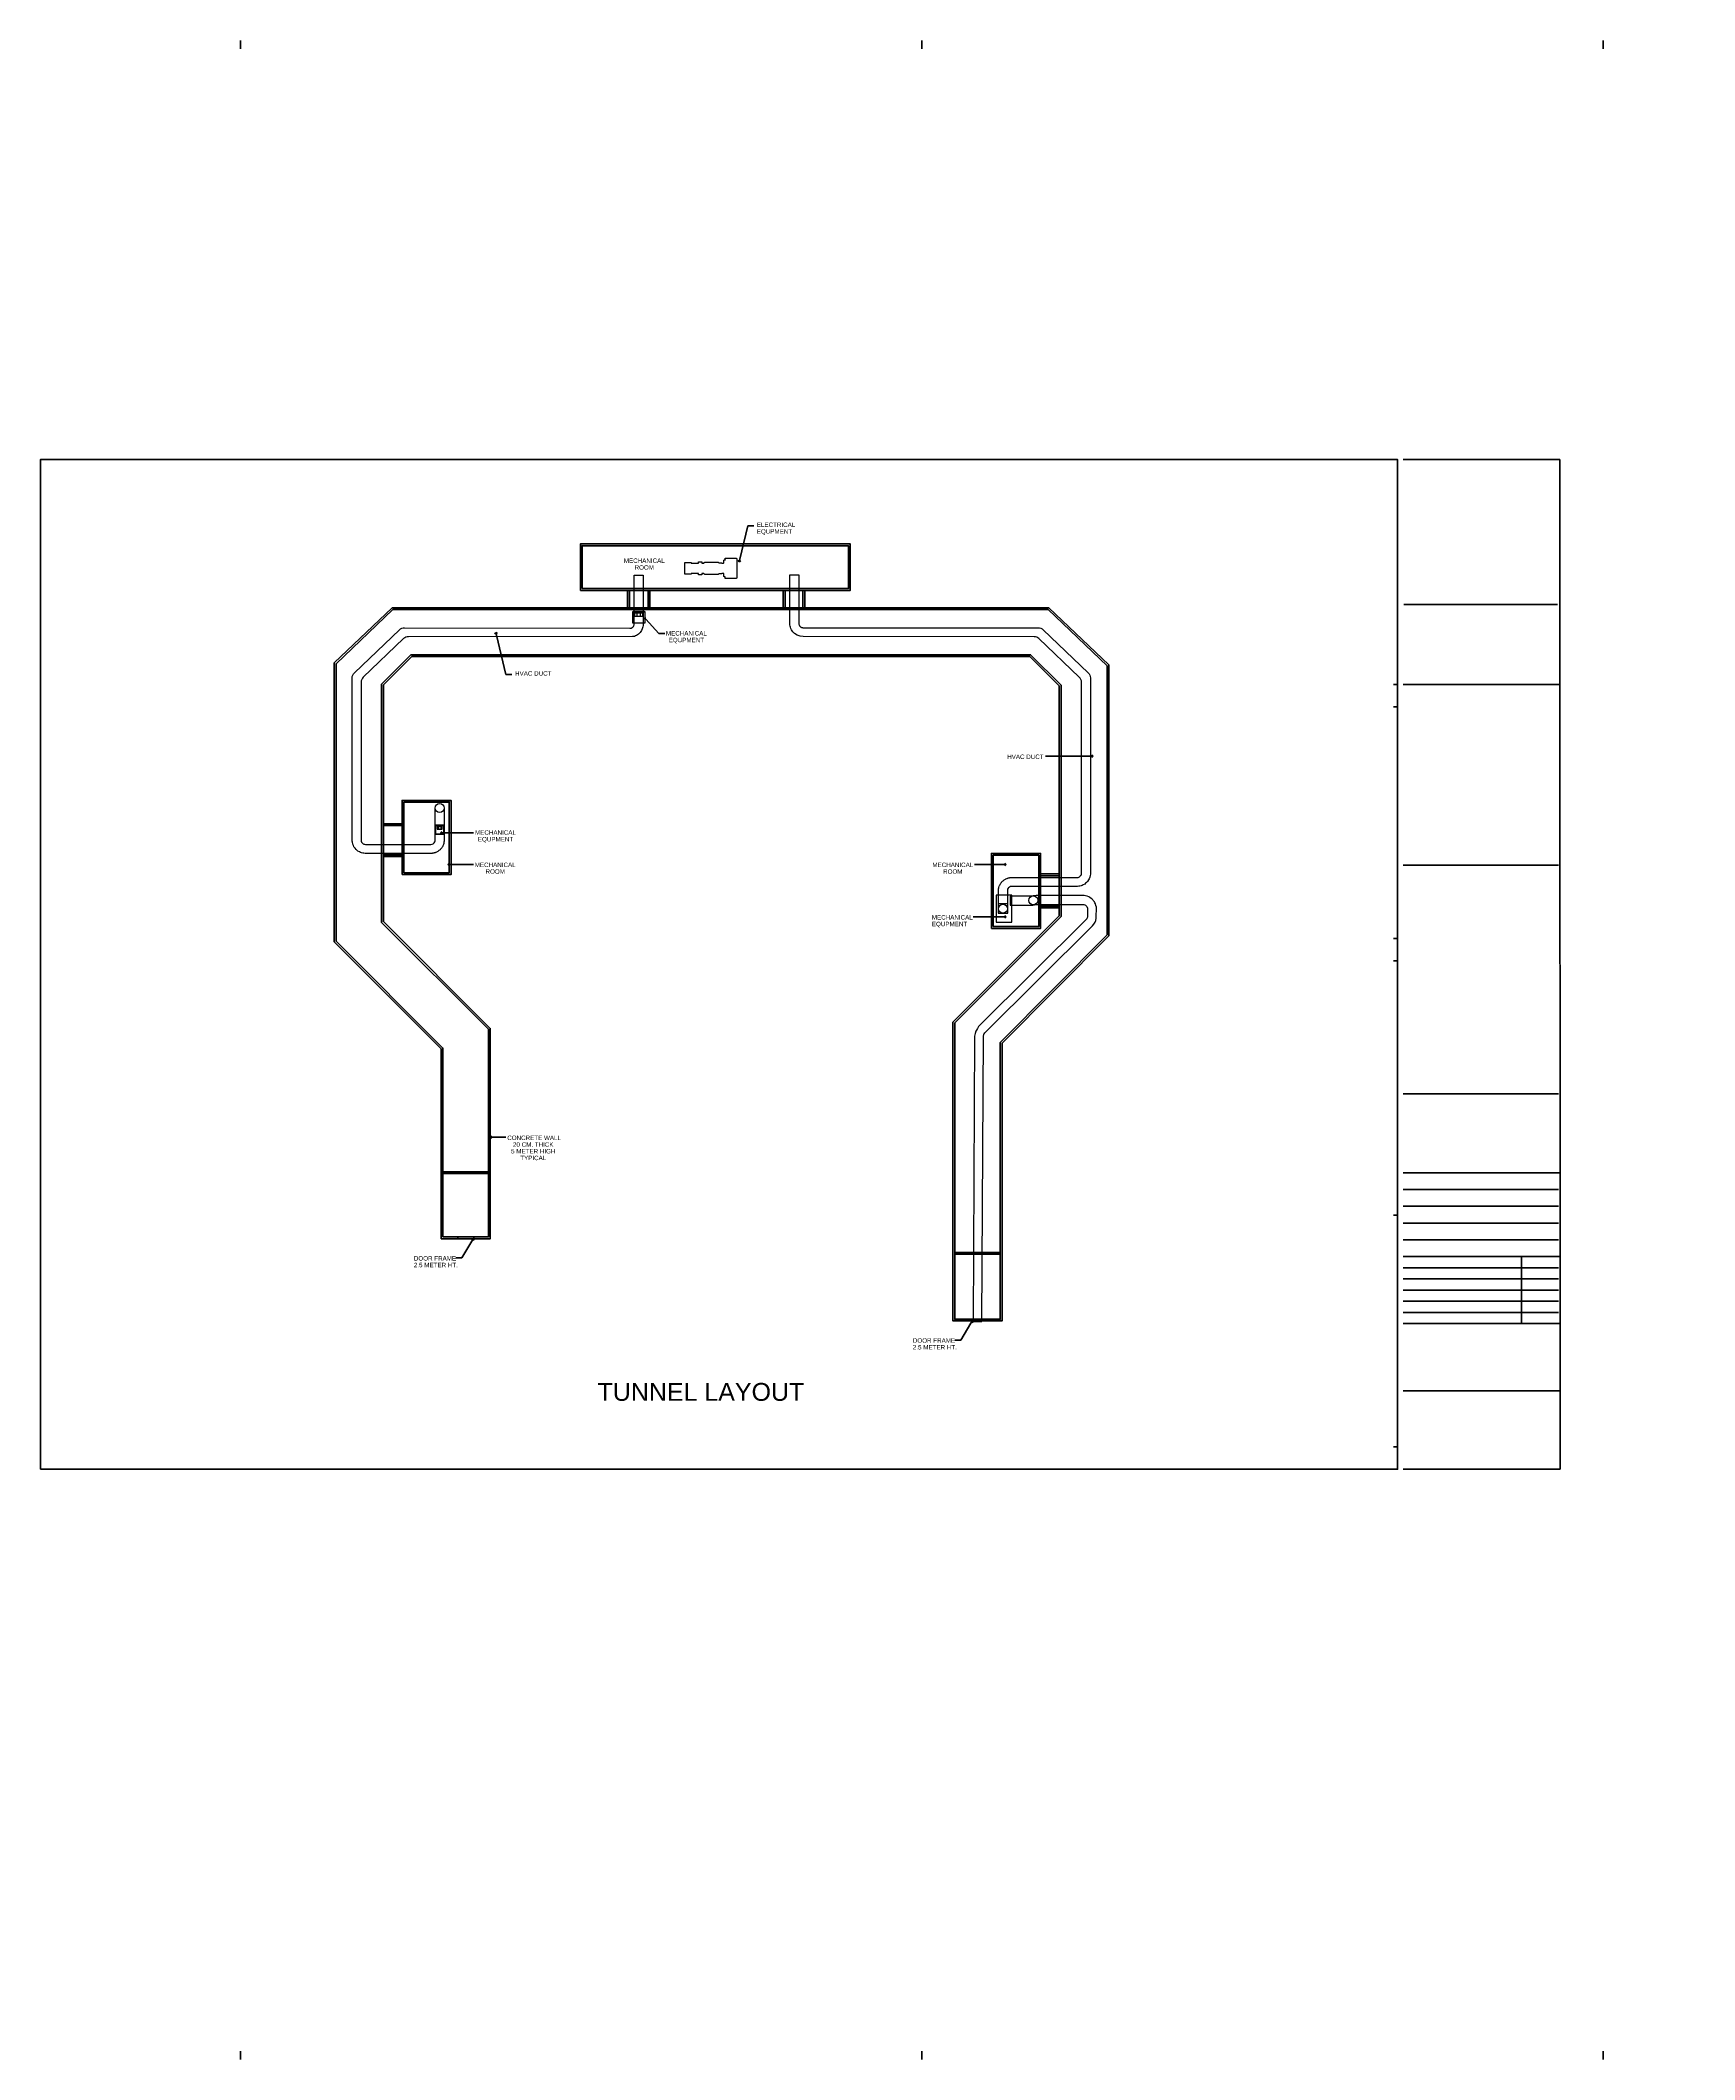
# Model space of a CAD drawing. Header units: metres. Extents: x -150801 to 1016817, y -66838 to 268038.
# Drawn here: x -20587 to 164530, y 42100 to 268038 of the extents above; entities that cross this region are included whole.
import ezdxf
from ezdxf import colors
from ezdxf.entities.mleader import LeaderData, LeaderLine
from ezdxf.enums import TextEntityAlignment as Align
from ezdxf.math import Vec2, Vec3

# ---------------------------------------------------------------- set-up
doc = ezdxf.new("R2010")
doc.units = ezdxf.units.M
for name, color, linetype in [('B036', 5, 'Continuous'), ('B042-1', 5, 'Continuous'), ('DIM', 2, 'Continuous'), ('TEXT M1', 2, 'Continuous'), ('TEXTS', 240, 'Continuous'), ('WALLS', 3, 'Continuous')]:
    doc.layers.add(name, color=color, linetype=linetype)
for name, color, linetype, lineweight in [('E-ELEC-EQPM', 1, 'Continuous', 9), ('M-EQPM', 50, 'Continuous', 9), ('M-HVAC-DUCT', 2, 'Continuous', 9)]:
    doc.layers.add(name, color=color, linetype=linetype, lineweight=lineweight)
doc.styles.get("Standard").update_dxf_attribs({"font": 'arial.ttf', "height": 300})
doc.styles.add('TEXTS', font='arial.ttf')

# ---------------------------------------------------------------- blocks, each defined once
blk = doc.blocks.new('_Open90')
at = {"color": 0, "linetype": 'ByBlock', "lineweight": -2}
for p, q in [((0, 0), (-1, 0)), ((-0.5, 0.5), (0, 0)), ((0, 0), (-0.5, -0.5))]:
    blk.add_line(p, q, dxfattribs=at)

msp = doc.modelspace()

# ---------------------------------------------------------------- linework, layer by layer
at = {"layer": 'B036'}
for p, q in [((131913, 221133, 1289530), (149461, 221133, 1289530)), ((131913, 195977, 1289530), (149461, 195977, 1289530)), ((149292, 175736, 1289530), (131913, 175736, 1289530)), ((149292, 150152, 1289530), (131913, 150152, 1289530)), ((149292, 141328, 1289530), (131913, 141328, 1289530)), ((149292, 141328, 1289530), (149487, 141328, 1289530)), ((131913, 131953, 1289530), (149487, 131953, 1289530)), ((131913, 124453, 1289530), (149487, 124453, 1289530)), ((131913, 116915, 1289530), (149487, 116915, 1289530)), ((131913, 108165, 1289530), (149487, 108165, 1289530))]:
    msp.add_line(p, q, dxfattribs=at)
at = {"layer": 'B036', "color": 2, "linetype": 'Continuous'}
for p, q in [((131913, 139453, 1289530), (149292, 139453, 1289530)), ((131913, 137578, 1289530), (149292, 137578, 1289530)), ((131913, 135703, 1289530), (149292, 135703, 1289530)), ((131913, 133828, 1289530), (149292, 133828, 1289530))]:
    msp.add_line(p, q, dxfattribs=at)
at = {"layer": 'B036', "color": 3, "linetype": 'Continuous'}
for p, q in [((145166, 131953, 1289530), (145166, 124453, 1289530)), ((131913, 130703, 1289530), (149292, 130703, 1289530))]:
    msp.add_line(p, q, dxfattribs=at)
at = {"layer": 'B036', "color": 12, "elevation": 1289530}
for points in [[(1810, 268038), (1810, 267100)], [(78060, 268038), (78060, 267100)], [(154310, 268038), (154310, 267100)], [(131288, 195977), (130819, 195977)], [(131288, 193477), (130819, 193477)], [(131288, 167540), (130819, 167540)], [(131288, 165040), (130819, 165040)], [(131288, 136602), (130819, 136602)], [(131288, 110665), (130819, 110665)], [(1810, 43038), (1810, 42100)], [(78060, 43038), (78060, 42100)], [(154310, 43038), (154310, 42100)]]:
    msp.add_lwpolyline(points, dxfattribs=at)
at = {"layer": 'B036', "elevation": 1289530}
msp.add_lwpolyline([(-20587, 108165), (-20587, 221133), (131288, 221133), (131288, 108165)], close=True, dxfattribs=at)
for points in [[(149461, 221133), (149487, 108165)], [(149204, 204930), (132005, 204930)]]:
    msp.add_lwpolyline(points, dxfattribs=at)
at = {"layer": 'B036', "color": 4, "const_width": 3}
msp.add_lwpolyline([(37325, 115072), (69480, 115072)], dxfattribs=at)
at = {"layer": 'B042-1', "color": 2, "linetype": 'Continuous'}
for p, q in [((131913, 139453, 1289530), (149292, 139453, 1289530)), ((131913, 129453, 1289530), (149292, 129453, 1289530)), ((131913, 128203, 1289530), (149292, 128203, 1289530)), ((131913, 126953, 1289530), (149292, 126953, 1289530)), ((131913, 125703, 1289530), (149292, 125703, 1289530))]:
    msp.add_line(p, q, dxfattribs=at)
at = {"layer": 'E-ELEC-EQPM', "elevation": 1289530}
msp.add_lwpolyline([(51535, 208967), (51535, 209618), (52244, 209618), (52244, 209557), (53052, 209548), (53052, 209691), (53414, 209691), (53414, 209557), (53642, 209557), (53648, 209557), (53662, 209576), (53675, 209590), (53684, 209599), (53693, 209606), (53709, 209621), (53725, 209630), (53738, 209638), (53751, 209645), (53764, 209651), (53784, 209658), (53797, 209662), (53811, 209666), (53848, 209670), (53860, 209671), (53867, 209671), (55137, 209671), (55166, 209669), (55244, 209649), (55293, 209621), (55304, 209612), (55304, 209612), (55310, 209606), (55324, 209593), (55334, 209584), (55342, 209572), (55346, 209568), (55679, 209567), (55679, 209557), (55875, 209556), (55890, 209566), (55898, 209579), (55901, 209618), (55901, 209800), (55901, 209837), (55902, 209848), (55906, 209864), (55912, 209879), (55918, 209887), (55925, 209896), (55935, 209909), (55942, 209911), (55959, 209917), (55972, 209918), (55983, 209920), (55994, 209918), (56018, 209911), (56033, 209902), (56048, 209887), (56054, 209879), (56058, 210107), (57320, 210107), (57328, 210031), (57346, 210031), (57346, 207903), (57328, 207903), (57320, 207827), (56058, 207827), (56054, 208056), (56048, 208047), (56033, 208032), (56018, 208023), (55994, 208016), (55983, 208015), (55972, 208016), (55959, 208018), (55942, 208024), (55935, 208025), (55925, 208039), (55918, 208047), (55912, 208056), (55906, 208070), (55902, 208086), (55901, 208097), (55901, 208134), (55901, 208316), (55898, 208356), (55890, 208369), (55875, 208379), (55679, 208377), (55679, 208367), (55346, 208366), (55342, 208362), (55334, 208350), (55324, 208341), (55310, 208329), (55304, 208322), (55304, 208322), (55293, 208313), (55244, 208285), (55166, 208265), (55137, 208263), (53867, 208263), (53860, 208263), (53848, 208264), (53811, 208268), (53797, 208272), (53784, 208277), (53764, 208283), (53751, 208289), (53738, 208296), (53725, 208304), (53709, 208313), (53693, 208328), (53684, 208336), (53675, 208344), (53662, 208359), (53648, 208377), (53642, 208377), (53414, 208377), (53414, 208243), (53052, 208243), (53052, 208386), (52244, 208377), (52244, 208316), (51535, 208316), (51535, 208967)], dxfattribs=at)
at = {"layer": 'M-EQPM', "elevation": 1289530}
for points in [[(45661, 202872), (47083, 202872), (47083, 204091), (45661, 204091)], [(45737, 204091), (47005, 204091), (47005, 204119), (45737, 204119)], [(45945, 203990), (46799, 203990), (46799, 203583), (45945, 203583)], [(46169, 203597), (46578, 203597), (46578, 203978), (46169, 203978)], [(23642, 179227), (24557, 179227), (24557, 180192), (23642, 180192)], [(23668, 180192), (24531, 180192), (24531, 180218), (23668, 180218)], [(23668, 179227), (24531, 179227), (24531, 179202), (23668, 179202)], [(23825, 179769), (24374, 179769), (24374, 180091), (23825, 180091)], [(23947, 179782), (24252, 179782), (24252, 180078), (23947, 180078)], [(86356, 169374), (88134, 169374), (88134, 172406), (86356, 172406)]]:
    msp.add_lwpolyline(points, close=True, dxfattribs=at)
at = {"layer": 'M-HVAC-DUCT', "elevation": 1289530}
for points in [[(24597, 182101), (24600, 178575), (24594, 178435), (24577, 178306), (24563, 178242), (24549, 178178), (24509, 178053), (24476, 177973), (24450, 177914), (24399, 177816), (24364, 177761), (24320, 177694), (24273, 177634), (24249, 177602), (24205, 177554), (24136, 177483), (24083, 177435), (24012, 177377), (23960, 177337), (23886, 177290), (23819, 177251), (23756, 177218), (23673, 177182), (23629, 177163), (23586, 177148), (23532, 177131), (23488, 177117), (23448, 177108), (23396, 177097), (23360, 177089), (23329, 177085), (23303, 177081), (23250, 177074), (23213, 177071), (23102, 177066), (15795, 177066), (15764, 177069), (15607, 177083), (15478, 177106), (15352, 177139), (15236, 177181), (15111, 177239), (14935, 177331), (14838, 177420), (14742, 177508), (14628, 177637), (14503, 177819), (14443, 177935), (14373, 178118), (14325, 178308), (14308, 178438), (14306, 178569), (14302, 196703, -0.2052379), (14550, 197282), (19602, 202097, -0.1926262), (20154, 202317), (45372, 202252), (45388, 202254), (45422, 202256), (45469, 202263), (45507, 202272), (45544, 202284), (45599, 202307), (45632, 202327), (45681, 202361), (45726, 202399), (45751, 202429), (45776, 202458), (45797, 202492), (45817, 202525), (45825, 202543), (45840, 202580), (45857, 202636), (45866, 202674), (45872, 202751), (45872, 208183), (45896, 208183), (46866, 208183)], [(46885, 208183), (46872, 207703), (46872, 207020), (46872, 205569), (46869, 202751), (46869, 202687), (46858, 202557), (46835, 202428), (46801, 202302), (46756, 202179), (46671, 202002), (46521, 201788), (46336, 201603), (46109, 201453, -0.1471909), (45668, 201320), (20611, 201317, 0.1926199), (20060, 201096), (15551, 196799, 0.2051872), (15302, 196220), (15303, 178566), (15309, 178490), (15318, 178452), (15357, 178342), (15398, 178275), (15449, 178215), (15525, 178154), (15612, 178108), (15686, 178084), (15803, 178069), (23097, 178069), (23254, 178090), (23377, 178151), (23453, 178212), (23492, 178257), (23566, 178373), (23584, 178450), (23592, 178480), (23596, 178516), (23598, 178541), (23600, 178566), (23600, 182100)], [(86624, 170910), (86621, 172862), (86627, 173002), (86644, 173132), (86658, 173195), (86672, 173259), (86712, 173384), (86745, 173464), (86771, 173523), (86822, 173621), (86857, 173676), (86902, 173743), (86948, 173803), (86972, 173835), (87016, 173884), (87085, 173954), (87138, 174002), (87209, 174060), (87261, 174100), (87335, 174147), (87402, 174186), (87465, 174219), (87548, 174256), (87592, 174274), (87636, 174289), (87690, 174306), (87733, 174320), (87773, 174329), (87826, 174340), (87861, 174348), (87893, 174352), (87918, 174356), (87971, 174363), (88008, 174366), (88056, 174368), (88096, 174370), (88114, 174371), (88121, 174371), (95419, 174371), (95535, 174386), (95609, 174411), (95696, 174456), (95772, 174518), (95823, 174577), (95864, 174644), (95903, 174755), (95912, 174793), (95918, 174869), (95919, 196220, 0.2051872), (95671, 196799), (91162, 201096, 0.1926199), (90610, 201317), (64776, 201320), (64451, 201357), (64084, 201491), (63812, 201671), (63627, 201856), (63477, 202070), (63391, 202247), (63347, 202370), (63313, 202496), (63290, 202625), (63279, 202755), (63279, 202819), (63276, 205637), (63276, 207088), (63276, 207771), (63263, 208251)], [(63282, 208251), (64251, 208251), (64276, 208251), (64276, 202819), (64282, 202742), (64291, 202704), (64308, 202648), (64323, 202611), (64330, 202593), (64351, 202560), (64371, 202526), (64397, 202497), (64422, 202467), (64467, 202429), (64515, 202395), (64549, 202375), (64603, 202352), (64640, 202340), (64679, 202331), (64726, 202324), (64760, 202322), (64776, 202320), (91067, 202317, -0.1926262), (91619, 202097), (96671, 197282, -0.2052379), (96919, 196703), (96915, 174871), (96913, 174740), (96896, 174611), (96848, 174420), (96778, 174237), (96718, 174121), (96593, 173940), (96479, 173810), (96383, 173722), (96286, 173633), (96111, 173542), (95985, 173484), (95869, 173442), (95743, 173408), (95614, 173385), (95457, 173371), (95426, 173368), (88125, 173369), (87967, 173347), (87844, 173286), (87768, 173225), (87730, 173180), (87655, 173064), (87637, 172987), (87629, 172957), (87625, 172921), (87623, 172896), (87621, 172871), (87621, 170912)]]:
    msp.add_lwpolyline(points, format="xyb", dxfattribs=at)
for points in [[(83779, 124693), (84773, 124693), (84960, 156597), (84989, 156827), (85019, 156887), (85119, 156976), (97149, 168961), (97316, 169163), (97447, 169389), (97516, 169573), (97573, 169828), (97573, 170027), (97581, 170847), (97583, 171045), (97536, 171236), (97472, 171422), (97416, 171540), (97364, 171653), (97276, 171761), (97236, 171812), (97174, 171880), (97100, 171953), (96999, 172037), (96837, 172147), (96721, 172208), (96538, 172277), (96348, 172325), (96218, 172343), (96153, 172345), (96086, 172348), (91525, 172348), (91085, 172344), (90853, 172339), (90645, 172330), (90528, 172330), (90364, 172289), (89686, 172279), (89439, 172278), (89044, 172278), (88644, 172278), (88334, 172278), (88042, 172278), (87939, 172278), (87939, 171279), (89741, 171280), (89849, 171281), (90002, 171283), (90142, 171286), (90333, 171293), (90478, 171293), (90522, 171316), (90597, 171320), (90645, 171330), (90704, 171334), (90812, 171338), (91242, 171347), (91407, 171348), (93626, 171348), (96087, 171348), (96184, 171338), (96278, 171309), (96348, 171273), (96411, 171227), (96466, 171172), (96512, 171109), (96555, 171021), (96572, 170965), (96585, 170873), (96589, 170848), (96587, 170023), (96581, 169945), (96555, 169851), (96512, 169763), (96473, 169708), (96448, 169678), (84409, 157686), (84272, 157478), (84152, 157285), (84095, 157164), (84013, 156910), (83962, 156607)], [(86610, 170365), (87677, 170365), (87677, 171431), (86610, 171431)]]:
    msp.add_lwpolyline(points, close=True, dxfattribs=at)
at = {"layer": 'M-HVAC-DUCT'}
for centre in [(24100, 182141, 1289530), (90519, 171813, 1289530), (87121, 170871, 1289530)]:
    msp.add_circle(centre, 502, dxfattribs=at)
at = {"layer": 'WALLS', "elevation": 1289530}
for points in [[(39837, 206494), (70037, 206494), (70037, 211694), (39837, 211694)], [(40037, 206694), (69837, 206694), (69837, 211494), (40037, 211494)], [(24262, 133947), (24262, 155204), (12305, 167161), (12305, 198379), (18773, 204543), (92274, 204543), (98977, 198155), (98977, 167858), (87023, 155840), (87023, 124748), (81530, 124748), (81530, 158176), (93426, 170071), (93426, 195813), (90141, 199098), (20969, 199098), (17795, 195925), (17795, 169435), (29752, 157478), (29752, 133947)], [(24462, 134147), (24462, 155287), (12505, 167244), (12505, 198294), (18853, 204343), (92194, 204343), (98777, 198069), (98777, 167941), (86823, 155923), (86823, 124948), (81730, 124948), (81730, 158093), (93626, 169989), (93626, 195896), (90224, 199298), (20886, 199298), (17595, 196007), (17595, 169352), (29552, 157395), (29552, 134147)], [(19885, 174702), (25375, 174702), (25375, 183002), (19885, 183002)], [(20085, 174902), (25175, 174902), (25175, 182802), (20085, 182802)], [(85846, 168678), (91336, 168678), (91336, 177062), (85846, 177062)], [(86046, 168878), (91136, 168878), (91136, 176862), (86046, 176862)], [(24462, 141437), (29552, 141437), (29552, 141237), (24462, 141237)], [(26117, 133947), (27917, 133947), (27917, 134147), (26117, 134147)], [(81730, 132428), (86778, 132428), (86778, 132228), (81730, 132228)], [(83363, 124948), (85163, 124948), (85163, 124748), (83363, 124748)]]:
    msp.add_lwpolyline(points, close=True, dxfattribs=at)
for points in [[(45127, 206494), (45127, 204543)], [(45327, 206494), (45327, 204543)], [(47417, 206494), (47417, 204543)], [(47617, 206494), (47617, 204543)], [(62547, 206494), (62547, 204543)], [(62747, 206494), (62747, 204543)], [(64747, 206494), (64747, 204543)], [(64947, 206494), (64947, 204543)], [(17795, 180392), (19885, 180392)], [(17795, 180192), (19885, 180192)], [(17795, 176902), (19885, 176902)], [(17795, 176702), (19885, 176702)], [(91336, 174768), (93426, 174768)], [(91336, 174568), (93426, 174568)], [(91336, 171168), (93426, 171168)], [(91336, 170968), (93426, 170968)]]:
    msp.add_lwpolyline(points, dxfattribs=at)

# ---------------------------------------------------------------- texts
at = {"layer": 'DIM', "insert": (79170, 170167, 1289530), "char_height": 500, "width": 5814.09, "attachment_point": 1, "line_spacing_factor": 0.9, "style": 'TEXTS'}
msp.add_mtext('MECHANICAL\\PEQUPMENT ', dxfattribs=at)
at = {"layer": 'TEXT M1', "line_spacing_factor": 0.9, "style": 'TEXTS'}
for s, insert, char_height, width, attachment_point in [('ELECTRICAL EQUPMENT ', (59580, 214090, 1289530), 500, 2715.15, 1), ('\\pxqc;MECHANICAL\\PEQUPMENT ', (48797, 201947, 1289530), 500, 5814.09, 1), ('HVAC DUCT', (32534, 197456, 1289530), 500, 5814.09, 1), ('\\pxqc;HVAC DUCT', (86735, 188131, 1289530), 500, 5814.09, 1), ('\\pxqc;MECHANICAL\\PEQUPMENT ', (33924, 179655, 1289530), 500, 7164.13, 3), ('\\pxqc;MECHANICAL\\PROOM', (33220, 176035, 1289530), 500, 5814.09, 3), ('\\pxqc;MECHANICAL\\PROOM', (78610, 176035, 1289530), 500, 5814.09, 1), ('\\pxqc; CONCRETE WALL\\P20 CM. THICK\\P5 METER HIGH\\PTYPICAL', (30377, 145493, 1289530), 500, 8380.4, 1), ('DOOR FRAME\\P2.5 METER HT.', (21204, 132008, 1289530), 500, 5814.09, 1), ('DOOR FRAME\\P2.5 METER HT.', (77045, 122809, 1289530), 500, 5814.09, 1), ('TUNNEL LAYOUT', (41764, 117815, 1289530), 2000, 33009, 1)]:
    msp.add_mtext(s, dxfattribs=dict(at, insert=insert, char_height=char_height, width=width, attachment_point=attachment_point))
at = {"layer": 'TEXTS', "style": 'TEXTS'}
for s, p in [('TITLE 24 ENERGY', (164529, 212285)), ('CALCULATIONS BY', (164529, 212285)), ('SHUMMON ENGINEERING', (164529, 212284)), ('4225 NOAH CT', (164529, 212284)), ('MODESTO, CA 95356', (164529, 212284))]:
    msp.add_text(s, height=0.0938, dxfattribs=at).set_placement(p, align=Align.TOP_CENTER)
at = {"layer": 'WALLS', "insert": (44085, 210068, 1289530), "char_height": 500, "width": 5814.09, "attachment_point": 1, "line_spacing_factor": 0.9, "style": 'TEXTS'}
msp.add_mtext('\\pxqc;MECHANICAL\\PROOM', dxfattribs=at)

# ---------------------------------------------------------------- leaders
ml = msp.add_multileader_mtext('Standard')
ml.set_content('', color=256)
ml.set_leader_properties()
ml.set_arrow_properties(name='OPEN90')
ml.build(insert=Vec2(0, 0))
ml.multileader.update_dxf_attribs({"text_right_attachment_type": 6, "dogleg_length": 0.36, "arrow_head_size": 300})
ctx = ml.context
ctx.base_point, ctx.char_height, ctx.arrow_head_size, ctx.landing_gap_size, ctx.plane_origin = Vec3(59253, 213732, 1289530), 0.18, 300, 0, Vec3(57615, 209708, 1289530)
ctx.right_attachment, ctx.text_align_type = 6, 2
notes = []
notes.append((ctx, [(0, (1, 1, 0), (58569, 213732, 1289530), (1, 0), 684, [(0, [(57615, 209708, 1289530)], 0, [])])]))
ctx.mtext.insert, ctx.mtext.alignment, ctx.mtext.flow_direction = Vec3(59253, 213732, 1289530), 3, 5
ml = msp.add_multileader_mtext('Standard')
ml.set_content('', color=256)
ml.set_leader_properties()
ml.set_arrow_properties(name='OPEN90')
ml.build(insert=Vec2(0, 0))
ml.multileader.update_dxf_attribs({"text_right_attachment_type": 6, "dogleg_length": 0.36, "arrow_head_size": 200})
ctx = ml.context
ctx.base_point, ctx.char_height, ctx.arrow_head_size, ctx.landing_gap_size, ctx.plane_origin = Vec3(49306, 201661, 1289530), 0.18, 200, 0, Vec3(47667, 205685, 1289530)
ctx.right_attachment, ctx.text_align_type = 6, 2
notes.append((ctx, [(0, (1, 1, 0), (48621, 201661, 1289530), (1, 0), 684, [(0, [(47012, 203408, 1289530)], 0, [])])]))
ctx.mtext.insert, ctx.mtext.alignment, ctx.mtext.flow_direction = Vec3(49306, 201662, 1289530), 3, 5
ml = msp.add_multileader_mtext('Standard')
ml.set_content('', color=256)
ml.set_leader_properties()
ml.set_arrow_properties(name='OPEN90')
ml.build(insert=Vec2(0, 0))
ml.multileader.update_dxf_attribs({"text_right_attachment_type": 6, "dogleg_length": 0.36, "arrow_head_size": 300})
ctx = ml.context
ctx.base_point, ctx.char_height, ctx.arrow_head_size, ctx.landing_gap_size, ctx.plane_origin = Vec3(32177, 197097, 1289530), 0.18, 300, 0, Vec3(30539, 201120, 1289530)
ctx.right_attachment, ctx.text_align_type = 6, 2
notes.append((ctx, [(0, (1, 1, 0), (31493, 197097, 1289530), (1, 0), 684, [(0, [(30376, 201774, 1289530)], 0, [])])]))
ctx.mtext.insert, ctx.mtext.alignment, ctx.mtext.flow_direction = Vec3(32177, 197097, 1289530), 3, 5
ml = msp.add_multileader_mtext('Standard')
ml.set_content('', color=256)
ml.set_leader_properties()
ml.set_arrow_properties(name='OPEN90')
ml.build(insert=Vec2(0, 0))
ml.multileader.update_dxf_attribs({"text_right_attachment_type": 6, "dogleg_length": 684, "arrow_head_size": 300})
ctx = ml.context
ctx.base_point, ctx.char_height, ctx.arrow_head_size, ctx.landing_gap_size, ctx.plane_origin = Vec3(91895, 187938, 1289530), 0.18, 300, 0, Vec3(95617, 187938, 1289530)
ctx.right_attachment, ctx.text_align_type = 6, 2
notes.append((ctx, [(0, (1, 1, 0), (93426, 187938, 1289530), (-1, 0), 1531, [(0, [(97218, 187938, 1289530)], 0, [])])]))
ctx.mtext.insert, ctx.mtext.alignment, ctx.mtext.flow_direction = Vec3(91895, 187938, 1289530), 3, 5
ml = msp.add_multileader_mtext('Standard')
ml.set_content('', color=256)
ml.set_leader_properties()
ml.set_arrow_properties(name='OPEN90')
ml.build(insert=Vec2(0, 0))
ml.multileader.update_dxf_attribs({"text_right_attachment_type": 6, "dogleg_length": 684, "arrow_head_size": 300})
ctx = ml.context
ctx.base_point, ctx.char_height, ctx.arrow_head_size, ctx.landing_gap_size, ctx.plane_origin = Vec3(27890, 179377, 1289530), 0.18, 300, 0, Vec3(25014, 179377, 1289530)
ctx.right_attachment = 6
notes.append((ctx, [(0, (1, 1, 0), (27205, 179377, 1289530), (1, 0), 684, [(0, [(24205, 179377, 1289530)], 0, [])])]))
ctx.mtext.insert, ctx.mtext.flow_direction = Vec3(27890, 179377, 1289530), 5
ml = msp.add_multileader_mtext('Standard')
ml.set_content('', color=256)
ml.set_leader_properties()
ml.set_arrow_properties(name='OPEN90')
ml.build(insert=Vec2(0, 0))
ml.multileader.update_dxf_attribs({"text_right_attachment_type": 6, "dogleg_length": 684, "arrow_head_size": 300})
ctx = ml.context
ctx.base_point, ctx.char_height, ctx.arrow_head_size, ctx.landing_gap_size, ctx.plane_origin = Vec3(27890, 175841, 1289530), 0.18, 300, 0, Vec3(25014, 175841, 1289530)
ctx.right_attachment = 6
notes.append((ctx, [(0, (1, 1, 0), (27205, 175841, 1289530), (1, 0), 684, [(0, [(25014, 175841, 1289530)], 0, [])])]))
ctx.mtext.insert, ctx.mtext.flow_direction = Vec3(27890, 175841, 1289530), 5
ml = msp.add_multileader_mtext('Standard')
ml.set_content('', color=256)
ml.set_leader_properties()
ml.set_arrow_properties(name='OPEN90')
ml.build(insert=Vec2(0, 0))
ml.multileader.update_dxf_attribs({"text_right_attachment_type": 6, "dogleg_length": 684, "arrow_head_size": 300})
ctx = ml.context
ctx.base_point, ctx.char_height, ctx.arrow_head_size, ctx.landing_gap_size, ctx.plane_origin = Vec3(83948, 175841, 1289530), 0.18, 300, 0, Vec3(87493, 175841, 1289530)
ctx.right_attachment, ctx.text_align_type = 6, 2
notes.append((ctx, [(0, (1, 1, 0), (85301, 175841, 1289530), (-1, 0), 1353, [(0, [(87493, 175841, 1289530)], 0, [])])]))
ctx.mtext.insert, ctx.mtext.alignment, ctx.mtext.flow_direction = Vec3(83948, 175841, 1289530), 3, 5
ml = msp.add_multileader_mtext('Standard')
ml.set_content('', color=256)
ml.set_leader_properties()
ml.set_arrow_properties(name='OPEN90')
ml.build(insert=Vec2(0, 0))
ml.multileader.update_dxf_attribs({"text_right_attachment_type": 6, "dogleg_length": 684, "arrow_head_size": 300})
ctx = ml.context
ctx.base_point, ctx.char_height, ctx.arrow_head_size, ctx.landing_gap_size, ctx.plane_origin = Vec3(83783, 169973, 1289530), 0.18, 300, 0, Vec3(87493, 169973, 1289530)
ctx.right_attachment, ctx.text_align_type = 6, 2
notes.append((ctx, [(0, (1, 1, 0), (85324, 169973, 1289530), (-1, 0), 1540, [(0, [(87493, 169973, 1289530)], 0, [])])]))
ctx.mtext.insert, ctx.mtext.alignment, ctx.mtext.flow_direction = Vec3(83783, 169973, 1289530), 3, 5
ml = msp.add_multileader_mtext('Standard')
ml.set_content('', color=256)
ml.set_leader_properties()
ml.set_arrow_properties(name='OPEN90')
ml.build(insert=Vec2(0, 0))
ml.multileader.update_dxf_attribs({"text_right_attachment_type": 6, "dogleg_length": 684, "arrow_head_size": 300})
ctx = ml.context
ctx.base_point, ctx.char_height, ctx.arrow_head_size, ctx.landing_gap_size, ctx.plane_origin = Vec3(31489, 145298, 1289530), 0.18, 300, 0, Vec3(28613, 145299, 1289530)
ctx.right_attachment = 6
notes.append((ctx, [(0, (1, 1, 0), (30805, 145298, 1289530), (1, 0), 684, [(0, [(29752, 145299, 1289530)], 0, [])])]))
ctx.mtext.insert, ctx.mtext.flow_direction = Vec3(31489, 145299, 1289530), 5
ml = msp.add_multileader_mtext('Standard')
ml.set_content('', color=256)
ml.set_leader_properties()
ml.set_arrow_properties(name='OPEN90')
ml.build(insert=Vec2(0, 0))
ml.multileader.update_dxf_attribs({"text_right_attachment_type": 6, "dogleg_length": 684, "arrow_head_size": 300})
ctx = ml.context
ctx.base_point, ctx.char_height, ctx.arrow_head_size, ctx.landing_gap_size, ctx.plane_origin = Vec3(25907, 131815, 1289530), 0.18, 300, 0, Vec3(27206, 131815, 1289530)
ctx.right_attachment, ctx.text_align_type = 6, 2
notes.append((ctx, [(0, (1, 1, 0), (26591, 131815, 1289530), (-1, 0), 684, [(0, [(27847, 133947, 1289530)], 0, [])])]))
ctx.mtext.insert, ctx.mtext.alignment, ctx.mtext.flow_direction = Vec3(25907, 131815, 1289530), 3, 5
ml = msp.add_multileader_mtext('Standard')
ml.set_content('', color=256)
ml.set_leader_properties()
ml.set_arrow_properties(name='OPEN90')
ml.build(insert=Vec2(0, 0))
ml.multileader.update_dxf_attribs({"text_right_attachment_type": 6, "dogleg_length": 684, "arrow_head_size": 300})
ctx = ml.context
ctx.base_point, ctx.char_height, ctx.arrow_head_size, ctx.landing_gap_size, ctx.plane_origin = Vec3(81748, 122616, 1289530), 0.18, 300, 0, Vec3(83048, 122616, 1289530)
ctx.right_attachment, ctx.text_align_type = 6, 2
notes.append((ctx, [(0, (1, 1, 0), (82433, 122616, 1289530), (-1, 0), 684, [(0, [(83689, 124748, 1289530)], 0, [])])]))
ctx.mtext.insert, ctx.mtext.alignment, ctx.mtext.flow_direction = Vec3(81748, 122616, 1289530), 3, 5
for ctx, leaders in notes:
    for number, flags, end, landing, length, lines in leaders:
        leader = LeaderData()
        leader.index, (leader.has_last_leader_line, leader.has_dogleg_vector, leader.attachment_direction) = number, flags
        leader.last_leader_point, leader.dogleg_vector, leader.dogleg_length = Vec3(end), Vec3(landing), length
        for number, points, colour, breaks in lines:
            line = LeaderLine()
            line.index, line.vertices, line.color, line.breaks = number, Vec3.list(points), colors.encode_raw_color(colour), breaks
            leader.lines.append(line)
        ctx.leaders.append(leader)

doc.saveas('drawing.dxf')
